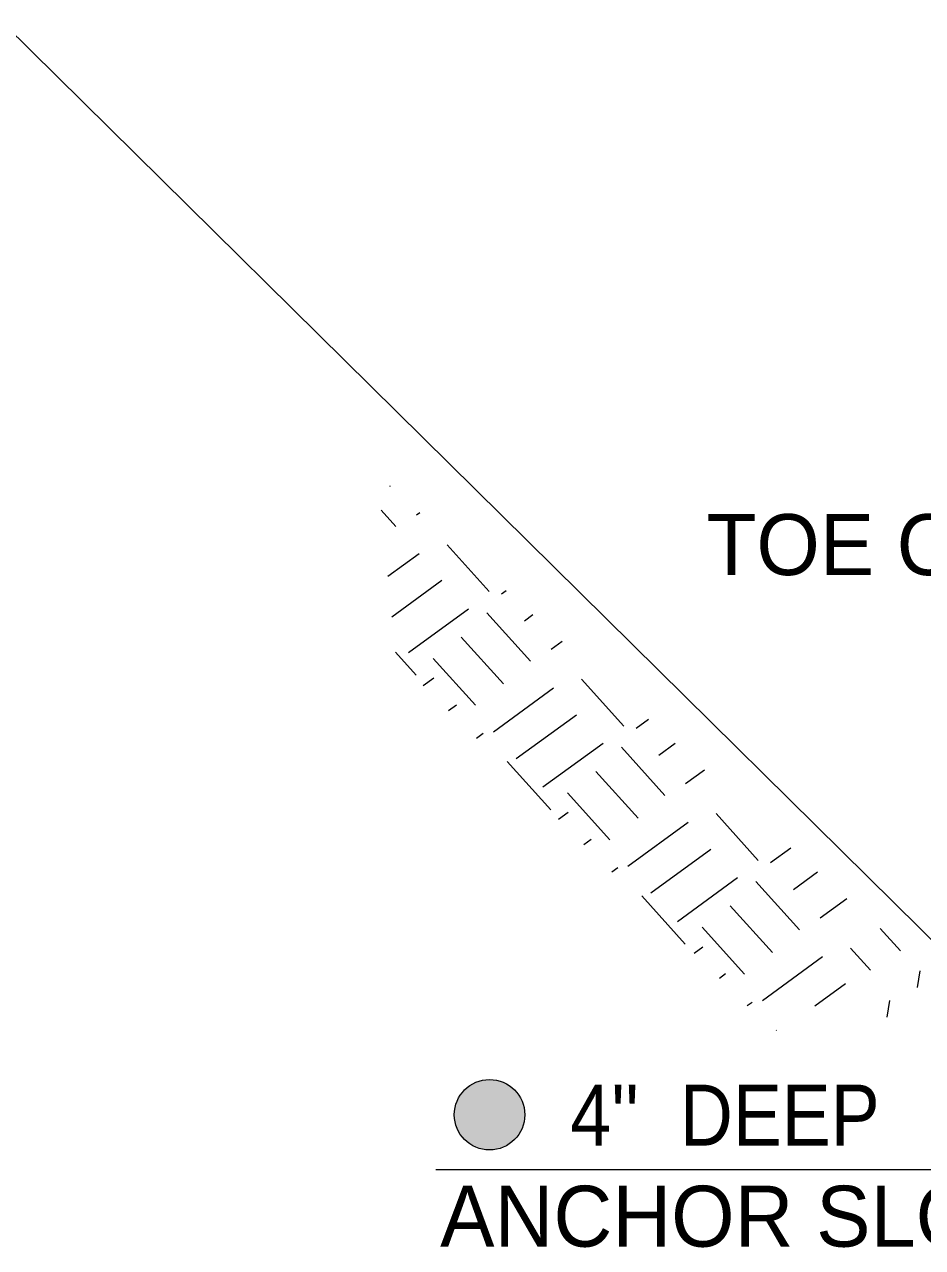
# Model space of a CAD drawing. Extents: x -120 to 879, y -38 to 233.
# Drawn here: x 567.2 to 584.74, y 15.74 to 39.64 of the extents above; entities that cross this region are included whole.
import ezdxf
from ezdxf.enums import TextEntityAlignment as Align

# ---------------------------------------------------------------- set-up
doc = ezdxf.new("R2010")
doc.units = 0
doc.header["$LTSCALE"] = 0.48
doc.layers.add('1', color=7, linetype='Continuous', lineweight=13)

msp = doc.modelspace()

# ---------------------------------------------------------------- hatches: boundary and pattern name
at = {"layer": '1'}
msp.add_hatch(color=256, dxfattribs=at).paths.add_polyline_path([(576.9699, 18.3316, 1), (575.5936, 18.3316, 1)])

# ---------------------------------------------------------------- linework, layer by layer
for p, q in [((574.3357, 30.6143), (574.3462, 30.6221)), ((574.1662, 30.1449), (574.4532, 29.8262)), ((574.8563, 30.0581), (574.9193, 30.104)), ((575.4515, 29.47), (576.2772, 28.5547)), ((574.2949, 28.8567), (574.9058, 29.3019)), ((574.374, 28.0645), (575.3519, 28.7774)), ((576.5164, 28.5123), (576.6068, 28.5782)), ((574.6969, 27.3641), (575.8726, 28.2211)), ((576.2306, 28.1424), (577.08, 27.1995)), ((576.9625, 27.9875), (577.1273, 28.1076)), ((575.729, 27.6684), (576.5548, 26.7531)), ((577.4832, 27.4312), (577.7002, 27.5895)), ((574.4433, 27.372), (574.8507, 26.9197)), ((575.1807, 27.2497), (576.0064, 26.3343)), ((574.9873, 26.7198), (575.192, 26.869)), ((578.0783, 26.8432), (578.9041, 25.9278)), ((576.3569, 25.8183), (577.5327, 26.6752)), ((575.4822, 26.2308), (575.6381, 26.3444)), ((576.803, 25.2936), (577.9787, 26.1506)), ((579.1432, 25.8856), (579.3877, 26.0637)), ((576.027, 25.6922), (576.1587, 25.7882)), ((577.3237, 24.7373), (578.4993, 25.5943)), ((579.5892, 25.3607), (579.9082, 25.5932)), ((578.8574, 25.5156), (579.7067, 24.5727)), ((576.6281, 25.2358), (577.4775, 24.2929)), ((578.3558, 25.0416), (579.1816, 24.1262)), ((580.1099, 24.8045), (580.4812, 25.0751)), ((577.8074, 24.6229), (578.6332, 23.7075)), ((577.6317, 24.1059), (577.8188, 24.2422)), ((580.7051, 24.2164), (581.5308, 23.3011)), ((578.9837, 23.1916), (580.1594, 24.0483)), ((578.1264, 23.6167), (578.2648, 23.7177)), ((579.4298, 22.6668), (580.6055, 23.5238)), ((581.77, 23.2587), (582.1687, 23.5493)), ((578.6713, 23.0782), (578.7855, 23.1614)), ((579.9505, 22.1105), (581.1262, 22.9676)), ((582.216, 22.734), (582.6891, 23.0788)), ((581.4842, 22.8888), (582.3335, 21.9459)), ((579.2549, 22.6091), (580.1042, 21.6661)), ((582.7367, 22.1777), (583.2621, 22.5607)), ((580.9826, 22.4148), (581.8084, 21.4995)), ((580.4343, 21.9961), (581.26, 21.0807)), ((583.9117, 21.9733), (584.3059, 21.5364)), ((580.276, 21.4918), (580.4456, 21.6154)), ((583.3318, 21.5897), (583.7199, 21.1595)), ((581.6105, 20.5648), (582.7862, 21.4216)), ((580.7708, 21.0028), (580.8916, 21.0909)), ((584.6388, 20.8174), (584.6897, 21.1419)), ((582.6337, 20.4607), (583.2323, 20.897)), ((584.0489, 20.24), (584.0997, 20.5645)), ((581.3156, 20.4642), (581.4122, 20.5347)), ((581.8817, 19.9823), (581.8847, 19.9788))]:
    msp.add_line(p, q, dxfattribs=at)
at = {"layer": '1', "lineweight": 25}
msp.add_lwpolyline([(566.8051, 39.6398), (586.2243, 20.4623), (589.6676, 20.4438)], dxfattribs=at)
at = {"layer": '1'}
msp.add_lwpolyline([(589.7606, 19.4675), (586.5634, 17.2564), (575.2322, 17.2564)], dxfattribs=at)
msp.add_circle((576.2817, 18.3316), 0.6881, dxfattribs=at)

# ---------------------------------------------------------------- texts
for s, p in [('TOE OF FILL', (585.3, 28.879)), ('ANCHOR SLOT', (581.0684, 15.7536))]:
    msp.add_text(s, height=1.191, dxfattribs=at).set_placement(p, align=Align.CENTER)
at = {"layer": '1', "width": 0.9}
msp.add_text("4''  DEEP", height=1.191, dxfattribs=at).set_placement((580.8802, 17.7293), align=Align.CENTER)

doc.saveas('drawing.dxf')
